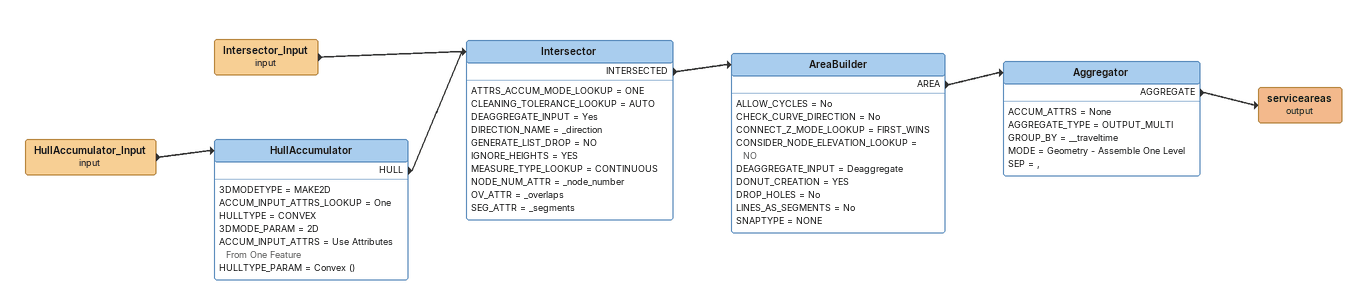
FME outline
HullAccumulator_Input (input)
    -> HullAccumulator
HullAccumulator
    3DMODETYPE = MAKE2D
    ACCUM_INPUT_ATTRS_LOOKUP = One
    HULLTYPE = CONVEX
    3DMODE_PARAM = 2D
    ACCUM_INPUT_ATTRS = Use Attributes From One Feature
    HULLTYPE_PARAM = Convex ()
    HULL -> Intersector
Intersector_Input (input)
    -> Intersector
Intersector
    ATTRS_ACCUM_MODE_LOOKUP = ONE
    CLEANING_TOLERANCE_LOOKUP = AUTO
    DEAGGREGATE_INPUT = Yes
    DIRECTION_NAME = _direction
    GENERATE_LIST_DROP = NO
    IGNORE_HEIGHTS = YES
    MEASURE_TYPE_LOOKUP = CONTINUOUS
    NODE_NUM_ATTR = _node_number
    OV_ATTR = _overlaps
    SEG_ATTR = _segments
    INTERSECTED -> AreaBuilder
AreaBuilder
    ALLOW_CYCLES = No
    CHECK_CURVE_DIRECTION = No
    CONNECT_Z_MODE_LOOKUP = FIRST_WINS
    CONSIDER_NODE_ELEVATION_LOOKUP = NO
    DEAGGREGATE_INPUT = Deaggregate
    DONUT_CREATION = YES
    DROP_HOLES = No
    LINES_AS_SEGMENTS = No
    SNAPTYPE = NONE
    AREA -> Aggregator
Aggregator
    ACCUM_ATTRS = None
    AGGREGATE_TYPE = OUTPUT_MULTI
    GROUP_BY = __traveltime
    MODE = Geometry - Assemble One Level
    SEP = ,
    AGGREGATE -> serviceareas (output)
serviceareas (output)
